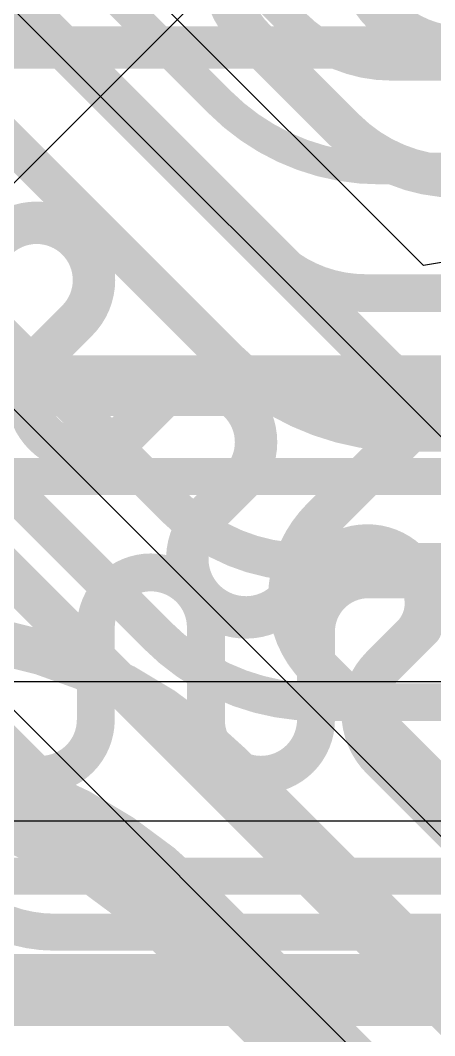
# Model space of a CAD drawing. Header units: inches. Extents: x -6 to 283, y -12 to 154.
# Drawn here: x 60.276 to 61.442, y 0.204 to 3.062 of the extents above; entities that cross this region are included whole.
import ezdxf

# ---------------------------------------------------------------- set-up
doc = ezdxf.new("R2010")
doc.units = ezdxf.units.IN
for name, color, linetype in [('Bottom Layer', 5, 'Continuous'), ('Bottom Overlay', 54, 'Continuous'), ('PWR-2', 130, 'Continuous'), ('Signal L1', 76, 'Continuous'), ('Signal L2', 6, 'Continuous'), ('Top Layer', 1, 'Continuous')]:
    doc.layers.add(name, color=color, linetype=linetype)

# ---------------------------------------------------------------- blocks, each defined once
blk = doc.blocks.new('FBGA_153_11_5_13__B_56')
at = {"layer": 'Bottom Overlay'}
blk.add_lwpolyline([(2.8750006, 6.4999997, 0.127, 0.127, 0), (5.7500012, 6.4999997, 0.127, 0.127, 0)], format="xyseb", dxfattribs=at)

msp = doc.modelspace()

# ---------------------------------------------------------------- linework, layer by layer
at = {"layer": 'Bottom Layer'}
msp.add_line((58.7919703, 3.4322004), (62.7314976, -0.5073269), dxfattribs=at)
for points in [[(59.2111211, 1.99990964, 0.10414, 0.10414, 0), (61.2445054, 1.99990964, 0.10414, 0.10414, 0)], [(61.2445054, 1.99990964, 0.10414, 0.10414, -0.0002012243793685956), (61.24458922, 1.99990964, 0.10414, 0.10414, 0)], [(61.24458922, 1.9999071, 0.10414, 0.10414, 0), (61.5545759, 1.9996531, 0.10414, 0.10414, 0)], [(58.21373168, 1.77728372, 0.10414, 0.10414, 0), (65.92685062, 1.77728372, 0.10414, 0.10414, 0)], [(60.48831438, 1.3528675, 0.10668, 0.10668, -0.9999999999999999), (60.79819438, 1.3528675, 0.10668, 0.10668, 0)], [(61.10807438, 1.3409803, 0.10668, 0.10668, -0.4142135623730951), (61.25557726, 1.48848318, 0.10668, 0.10668, 0)], [(61.25557726, 1.48848318, 0.10668, 0.10668, 0), (65.69513912, 1.48848318, 0.10668, 0.10668, 0)], [(60.48831438, 1.09302042, 0.10668, 0.10668, 0), (60.48831438, 1.3528675, 0.10668, 0.10668, 0)], [(60.79819438, 1.09302042, 0.10668, 0.10668, 0), (60.79819438, 1.3528675, 0.10668, 0.10668, 0)], [(61.10807438, 1.09302042, 0.10668, 0.10668, 0), (61.10807438, 1.3409803, 0.10668, 0.10668, 0)], [(60.48831438, 1.09302042, 0.10668, 0.10668, -0.9999999999999999), (60.17843438, 1.09302042, 0.10668, 0.10668, 0)], [(61.10807438, 1.09302042, 0.10668, 0.10668, -0.9999999999999999), (60.79819438, 1.09302042, 0.10668, 0.10668, 0)], [(59.76944612, 0.65287906, 0.10414, 0.10414, 0), (63.97993045999999, 0.65287906, 0.10414, 0.10414, 0)], [(58.59658588, 0.38124638, 0.10414, 0.10414, 0), (63.54035552, 0.38124638, 0.10414, 0.10414, 0)]]:
    msp.add_lwpolyline(points, format="xyseb", dxfattribs=at)
for points in [[(61.21847039999999, 1.99990964, 0.05207, 0.05207, 1), (61.27054039999999, 1.99990964, 0.05207, 0.05207, 1)], [(61.21847039999999, 1.99990964, 0.05207, 0.05207, 1), (61.27054039999999, 1.99990964, 0.05207, 0.05207, 1)], [(61.21855421999999, 1.99990964, 0.05207, 0.05207, 1), (61.27062421999999, 1.99990964, 0.05207, 0.05207, 1)], [(61.21855421999999, 1.9999071, 0.05207, 0.05207, 1), (61.27062421999999, 1.9999071, 0.05207, 0.05207, 1)], [(61.22890726, 1.48848318, 0.05333999999999999, 0.05333999999999999, 1), (61.28224726, 1.48848318, 0.05333999999999999, 0.05333999999999999, 1)], [(61.22890726, 1.48848318, 0.05333999999999999, 0.05333999999999999, 1), (61.28224726, 1.48848318, 0.05333999999999999, 0.05333999999999999, 1)], [(60.46164438, 1.3528675, 0.05333999999999999, 0.05333999999999999, 1), (60.51498438, 1.3528675, 0.05333999999999999, 0.05333999999999999, 1)], [(60.46164438, 1.3528675, 0.05333999999999999, 0.05333999999999999, 1), (60.51498438, 1.3528675, 0.05333999999999999, 0.05333999999999999, 1)], [(60.77152438, 1.3528675, 0.05333999999999999, 0.05333999999999999, 1), (60.82486438, 1.3528675, 0.05333999999999999, 0.05333999999999999, 1)], [(60.77152438, 1.3528675, 0.05333999999999999, 0.05333999999999999, 1), (60.82486438, 1.3528675, 0.05333999999999999, 0.05333999999999999, 1)], [(61.08140438, 1.3409803, 0.05333999999999999, 0.05333999999999999, 1), (61.13474438, 1.3409803, 0.05333999999999999, 0.05333999999999999, 1)], [(61.08140438, 1.3409803, 0.05333999999999999, 0.05333999999999999, 1), (61.13474438, 1.3409803, 0.05333999999999999, 0.05333999999999999, 1)], [(60.46164438, 1.09302042, 0.05333999999999999, 0.05333999999999999, 1), (60.51498438, 1.09302042, 0.05333999999999999, 0.05333999999999999, 1)], [(60.46164438, 1.09302042, 0.05333999999999999, 0.05333999999999999, 1), (60.51498438, 1.09302042, 0.05333999999999999, 0.05333999999999999, 1)], [(60.77152438, 1.09302042, 0.05333999999999999, 0.05333999999999999, 1), (60.82486438, 1.09302042, 0.05333999999999999, 0.05333999999999999, 1)], [(60.77152438, 1.09302042, 0.05333999999999999, 0.05333999999999999, 1), (60.82486438, 1.09302042, 0.05333999999999999, 0.05333999999999999, 1)], [(61.08140438, 1.09302042, 0.05333999999999999, 0.05333999999999999, 1), (61.13474438, 1.09302042, 0.05333999999999999, 0.05333999999999999, 1)], [(61.08140438, 1.09302042, 0.05333999999999999, 0.05333999999999999, 1), (61.13474438, 1.09302042, 0.05333999999999999, 0.05333999999999999, 1)]]:
    msp.add_lwpolyline(points, format="xyseb", close=True, dxfattribs=at)
at = {"layer": 'PWR-2'}
for p, q in [((61.41097191999999, 2.371217), (59.09205606, 4.69013286)), ((58.89231554, 4.45704468), (61.82664545999999, 1.52269698)), ((61.51683403999999, 2.38890048), (61.41097191999999, 2.371217)), ((61.56205366, 1.19971058), (58.90577245999999, 1.19971058)), ((54.6329489, 0.80812386), (69.0357649, 0.8081289399999999))]:
    msp.add_line(p, q, dxfattribs=at)
at = {"layer": 'Signal L1'}
for points in [[(59.93655526, 3.4458275, 0.11938, 0.11938, 0), (60.52355687999999, 2.85882588, 0.11938, 0.11938, 0)], [(61.52177941999999, 2.98519342, 0.11938, 0.11938, -0.4142135623730951), (61.20952198, 3.29745086, 0.11938, 0.11938, 0)], [(60.94155198, 2.99997876, 0.11938, 0.11938, -0.1978156943521175), (60.83011455999999, 3.26784208, 0.11938, 0.11938, 0)], [(60.94155198, 2.99997876, 0.11938, 0.11938, 0), (61.18820884, 2.7533219, 0.11938, 0.11938, 0)], [(60.52355687999999, 2.85882588, 0.11938, 0.11938, 0), (61.30025332, 2.08213706, 0.11938, 0.11938, 0)], [(61.5053126, 2.62197342, 0.11938, 0.11938, -0.198912367379658), (61.18820884, 2.7533219, 0.11938, 0.11938, 0)], [(59.15873106, 2.59099304, 0.11938, 0.11938, 0), (61.65268594, 0.09703815999999998, 0.11938, 0.11938, 0)], [(60.20787806, 2.44457728, 0.11938, 0.11938, -0.4142135623730951), (60.43597514, 2.44457728, 0.11938, 0.11938, 0)], [(60.43597768, 2.44457474, 0.11938, 0.11938, -0.4142103007960423), (60.43597514, 2.21647766, 0.11938, 0.11938, 0)], [(58.86202096, 2.3894923, 0.11938, 0.11938, 0), (61.39772582, -0.14622272, 0.11938, 0.11938, 0)], [(60.34330831999999, 2.1238083, 0.11938, 0.11938, 0), (60.43597768, 2.21647766, 0.11938, 0.11938, 0)], [(60.34330831999999, 1.89571122, 0.11938, 0.11938, -0.4142135623730951), (60.34330831999999, 2.1238083, 0.11938, 0.11938, 0)], [(61.60358266, 1.95649342, 0.11938, 0.11938, -0.198912367379658), (61.30025585999999, 2.08213706, 0.11938, 0.11938, 0)], [(60.66407476, 1.98838058, 0.11938, 0.11938, -0.4142135623730951), (60.89217184, 1.98838058, 0.11938, 0.11938, 0)], [(60.5714054, 1.89571122, 0.11938, 0.11938, 0), (60.66407476, 1.98838058, 0.11938, 0.11938, 0)], [(60.89217437999999, 1.98837804, 0.11938, 0.11938, -0.4142103007960423), (60.89217184, 1.76028096, 0.11938, 0.11938, 0)], [(60.57140285999999, 1.89571122, 0.11938, 0.11938, -0.4142037779550488), (60.34330831999999, 1.89571122, 0.11938, 0.11938, 0)], [(60.8011611, 1.66926768, 0.11938, 0.11938, 0), (60.89217437999999, 1.76028096, 0.11938, 0.11938, 0)], [(61.02722109999999, 1.42937738, 0.11938, 0.11938, -1.010499794783191), (60.79658401999999, 1.66487856, 0.11938, 0.11938, 0)], [(60.79658401999999, 1.66487856, 0.11938, 0.11938, 0), (60.8011611, 1.66926768, 0.11938, 0.11938, 0)], [(61.13757902, 1.5370302, 0.11938, 0.11938, -0.823962816451236), (61.40337478, 1.35212582, 0.11938, 0.11938, 0)], [(61.02724903999999, 1.42940278, 0.11938, 0.11938, 0), (61.13233645999999, 1.5344902, 0.11938, 0.11938, 0)], [(61.13233645999999, 1.5344902, 0.11938, 0.11938, 0), (61.13503901999999, 1.5344902, 0.11938, 0.11938, 0)], [(61.02722109999999, 1.42937738, 0.11938, 0.11938, 0), (61.02724903999999, 1.42940278, 0.11938, 0.11938, 0)], [(61.41739304, 1.42030958, 0.11938, 0.11938, -0.198912367379658), (61.37909238, 1.32784342, 0.11938, 0.11938, 0)], [(61.37909238, 1.32784342, 0.11938, 0.11938, 0), (61.40083478, 1.34958582, 0.11938, 0.11938, 0)], [(61.29259268, 1.24134372, 0.11938, 0.11938, 0), (61.37909238, 1.32784342, 0.11938, 0.11938, 0)], [(61.23943302, 1.11271812, 0.11938, 0.11938, -0.1985050298558784), (61.29259268, 1.24134372, 0.11938, 0.11938, 0)], [(61.29272221999999, 0.9839629799999999, 0.11938, 0.11938, -0.1987586566464522), (61.23943302, 1.11271812, 0.11938, 0.11938, 0)], [(61.29271968, 0.9839604399999999, 0.11938, 0.11938, 0), (61.94089719999999, 0.33578546, 0.11938, 0.11938, 0)]]:
    msp.add_lwpolyline(points, format="xyseb", dxfattribs=at)
for points in [[(60.91170697999999, 2.99997876, 0.05969, 0.05969, 1), (60.97139698, 2.99997876, 0.05969, 0.05969, 1)], [(60.91170697999999, 2.99997876, 0.05969, 0.05969, 1), (60.97139698, 2.99997876, 0.05969, 0.05969, 1)], [(60.49371187999999, 2.85882588, 0.05969, 0.05969, 1), (60.55340187999999, 2.85882588, 0.05969, 0.05969, 1)], [(60.49371187999999, 2.85882588, 0.05969, 0.05969, 1), (60.55340187999999, 2.85882588, 0.05969, 0.05969, 1)], [(61.15836384, 2.7533219, 0.05969, 0.05969, 1), (61.21805384, 2.7533219, 0.05969, 0.05969, 1)], [(61.15836384, 2.7533219, 0.05969, 0.05969, 1), (61.21805384, 2.7533219, 0.05969, 0.05969, 1)], [(60.40613013999999, 2.44457728, 0.05969, 0.05969, 1), (60.46582013999999, 2.44457728, 0.05969, 0.05969, 1)], [(60.40613267999999, 2.44457474, 0.05969, 0.05969, 1), (60.46582268, 2.44457474, 0.05969, 0.05969, 1)], [(60.40613013999999, 2.21647766, 0.05969, 0.05969, 1), (60.46582013999999, 2.21647766, 0.05969, 0.05969, 1)], [(60.40613267999999, 2.21647766, 0.05969, 0.05969, 1), (60.46582268, 2.21647766, 0.05969, 0.05969, 1)], [(60.31346332, 2.1238083, 0.05969, 0.05969, 1), (60.37315331999999, 2.1238083, 0.05969, 0.05969, 1)], [(60.31346332, 2.1238083, 0.05969, 0.05969, 1), (60.37315331999999, 2.1238083, 0.05969, 0.05969, 1)], [(61.27040832, 2.08213706, 0.05969, 0.05969, 1), (61.33009832, 2.08213706, 0.05969, 0.05969, 1)], [(61.27041085999999, 2.08213706, 0.05969, 0.05969, 1), (61.33010086, 2.08213706, 0.05969, 0.05969, 1)], [(60.63422976, 1.98838058, 0.05969, 0.05969, 1), (60.69391975999999, 1.98838058, 0.05969, 0.05969, 1)], [(60.63422976, 1.98838058, 0.05969, 0.05969, 1), (60.69391975999999, 1.98838058, 0.05969, 0.05969, 1)], [(60.86232683999999, 1.98838058, 0.05969, 0.05969, 1), (60.92201683999999, 1.98838058, 0.05969, 0.05969, 1)], [(60.86232937999999, 1.98837804, 0.05969, 0.05969, 1), (60.92201938, 1.98837804, 0.05969, 0.05969, 1)], [(60.31346332, 1.89571122, 0.05969, 0.05969, 1), (60.37315331999999, 1.89571122, 0.05969, 0.05969, 1)], [(60.31346332, 1.89571122, 0.05969, 0.05969, 1), (60.37315331999999, 1.89571122, 0.05969, 0.05969, 1)], [(60.54155786, 1.89571122, 0.05969, 0.05969, 1), (60.60124785999999, 1.89571122, 0.05969, 0.05969, 1)], [(60.54156039999999, 1.89571122, 0.05969, 0.05969, 1), (60.6012504, 1.89571122, 0.05969, 0.05969, 1)], [(60.86232683999999, 1.76028096, 0.05969, 0.05969, 1), (60.92201683999999, 1.76028096, 0.05969, 0.05969, 1)], [(60.86232937999999, 1.76028096, 0.05969, 0.05969, 1), (60.92201938, 1.76028096, 0.05969, 0.05969, 1)], [(60.76673902, 1.66487856, 0.05969, 0.05969, 1), (60.82642902, 1.66487856, 0.05969, 0.05969, 1)], [(60.76673902, 1.66487856, 0.05969, 0.05969, 1), (60.82642902, 1.66487856, 0.05969, 0.05969, 1)], [(60.77131609999999, 1.66926768, 0.05969, 0.05969, 1), (60.8310061, 1.66926768, 0.05969, 0.05969, 1)], [(60.77131609999999, 1.66926768, 0.05969, 0.05969, 1), (60.8310061, 1.66926768, 0.05969, 0.05969, 1)], [(61.10249146, 1.5344902, 0.05969, 0.05969, 1), (61.16218145999999, 1.5344902, 0.05969, 0.05969, 1)], [(61.10249146, 1.5344902, 0.05969, 0.05969, 1), (61.16218145999999, 1.5344902, 0.05969, 0.05969, 1)], [(61.10519401999999, 1.5344902, 0.05969, 0.05969, 1), (61.16488402, 1.5344902, 0.05969, 0.05969, 1)], [(61.10773402, 1.5370302, 0.05969, 0.05969, 1), (61.16742402, 1.5370302, 0.05969, 0.05969, 1)], [(60.9973761, 1.42937738, 0.05969, 0.05969, 1), (61.05706609999999, 1.42937738, 0.05969, 0.05969, 1)], [(60.9973761, 1.42937738, 0.05969, 0.05969, 1), (61.05706609999999, 1.42937738, 0.05969, 0.05969, 1)], [(60.99740403999999, 1.42940278, 0.05969, 0.05969, 1), (61.05709403999999, 1.42940278, 0.05969, 0.05969, 1)], [(60.99740403999999, 1.42940278, 0.05969, 0.05969, 1), (61.05709403999999, 1.42940278, 0.05969, 0.05969, 1)], [(61.38754804, 1.42030958, 0.05969, 0.05969, 1), (61.44723803999999, 1.42030958, 0.05969, 0.05969, 1)], [(61.37098978, 1.34958582, 0.05969, 0.05969, 1), (61.43067977999999, 1.34958582, 0.05969, 0.05969, 1)], [(61.37352978, 1.35212582, 0.05969, 0.05969, 1), (61.43321977999999, 1.35212582, 0.05969, 0.05969, 1)], [(61.34924738, 1.32784342, 0.05969, 0.05969, 1), (61.40893738, 1.32784342, 0.05969, 0.05969, 1)], [(61.34924738, 1.32784342, 0.05969, 0.05969, 1), (61.40893738, 1.32784342, 0.05969, 0.05969, 1)], [(61.34924738, 1.32784342, 0.05969, 0.05969, 1), (61.40893738, 1.32784342, 0.05969, 0.05969, 1)], [(61.26274767999999, 1.24134372, 0.05969, 0.05969, 1), (61.32243768, 1.24134372, 0.05969, 0.05969, 1)], [(61.26274767999999, 1.24134372, 0.05969, 0.05969, 1), (61.32243768, 1.24134372, 0.05969, 0.05969, 1)], [(61.20958802, 1.11271812, 0.05969, 0.05969, 1), (61.26927801999999, 1.11271812, 0.05969, 0.05969, 1)], [(61.20958802, 1.11271812, 0.05969, 0.05969, 1), (61.26927801999999, 1.11271812, 0.05969, 0.05969, 1)], [(61.26287468, 0.9839604399999999, 0.05969, 0.05969, 1), (61.32256467999999, 0.9839604399999999, 0.05969, 0.05969, 1)], [(61.26287721999999, 0.9839629799999999, 0.05969, 0.05969, 1), (61.32256722, 0.9839629799999999, 0.05969, 0.05969, 1)]]:
    msp.add_lwpolyline(points, format="xyseb", close=True, dxfattribs=at)
at = {"layer": 'Signal L2'}
for points in [[(59.48086656, 2.98519342, 0.11938, 0.11938, 0), (62.48321005999999, 2.98519342, 0.11938, 0.11938, 0)], [(61.1258874, 1.65954456, 0.11938, 0.11938, 0), (61.7617637, 2.29542086, 0.11938, 0.11938, 0)], [(61.03290053999999, 1.43505428, 0.11938, 0.11938, -0.198912367379658), (61.1258874, 1.65954456, 0.11938, 0.11938, 0)], [(61.11315946, 1.24086366, 0.11938, 0.11938, -0.1985066175510092), (61.03290053999999, 1.43505428, 0.11938, 0.11938, 0)], [(59.96573478, 1.33704584, 0.127, 0.127, -0.1988201465522907), (60.86873526, 0.96319848, 0.127, 0.127, 0)], [(61.11346172, 1.24055886, 0.11938, 0.11938, -0.0003903371998865364), (61.11315946, 1.24086366, 0.11938, 0.11938, 0)], [(61.11346172, 1.2405614, 0.11938, 0.11938, 0), (61.51731663999999, 0.8367064799999999, 0.11938, 0.11938, 0)], [(59.78359138, 0.93606366, 0.254, 0.254, -0.19881050068019), (60.72608631999999, 0.54588664, 0.254, 0.254, 0)], [(60.86873526, 0.96319848, 0.127, 0.127, -8.871244651405532e-05), (60.86905529999999, 0.96287844, 0.127, 0.127, 0)], [(60.86905529999999, 0.96287844, 0.127, 0.127, 0), (62.80239915999999, -0.97046796, 0.127, 0.127, 0)], [(60.72608378, 0.5458841, 0.254, 0.254, 0), (60.72749347999999, 0.5444794799999999, 0.254, 0.254, 0)], [(60.72749347999999, 0.5444794799999999, 0.254, 0.254, 0), (62.55667702, -1.28470406, 0.254, 0.254, 0)]]:
    msp.add_lwpolyline(points, format="xyseb", dxfattribs=at)
for points in [[(61.09604239999999, 1.65954456, 0.05969, 0.05969, 1), (61.1557324, 1.65954456, 0.05969, 0.05969, 1)], [(61.09604239999999, 1.65954456, 0.05969, 0.05969, 1), (61.1557324, 1.65954456, 0.05969, 0.05969, 1)], [(61.00305554, 1.43505428, 0.05969, 0.05969, 1), (61.06274553999999, 1.43505428, 0.05969, 0.05969, 1)], [(61.00305554, 1.43505428, 0.05969, 0.05969, 1), (61.06274553999999, 1.43505428, 0.05969, 0.05969, 1)], [(61.08331446, 1.24086366, 0.05969, 0.05969, 1), (61.14300445999999, 1.24086366, 0.05969, 0.05969, 1)], [(61.08331446, 1.24086366, 0.05969, 0.05969, 1), (61.14300445999999, 1.24086366, 0.05969, 0.05969, 1)], [(61.08361672, 1.2405614, 0.05969, 0.05969, 1), (61.14330672, 1.2405614, 0.05969, 0.05969, 1)], [(61.08361672, 1.24055886, 0.05969, 0.05969, 1), (61.14330672, 1.24055886, 0.05969, 0.05969, 1)], [(60.83698525999999, 0.96319848, 0.0635, 0.0635, 1), (60.90048526, 0.96319848, 0.0635, 0.0635, 1)], [(60.83698525999999, 0.96319848, 0.0635, 0.0635, 1), (60.90048526, 0.96319848, 0.0635, 0.0635, 1)], [(60.8373053, 0.96287844, 0.0635, 0.0635, 1), (60.9008053, 0.96287844, 0.0635, 0.0635, 1)], [(60.8373053, 0.96287844, 0.0635, 0.0635, 1), (60.9008053, 0.96287844, 0.0635, 0.0635, 1)], [(60.66258378, 0.5458841, 0.127, 0.127, 1), (60.78958378, 0.5458841, 0.127, 0.127, 1)], [(60.66258632, 0.54588664, 0.127, 0.127, 1), (60.78958632, 0.54588664, 0.127, 0.127, 1)], [(60.66399347999999, 0.5444794799999999, 0.127, 0.127, 1), (60.79099347999999, 0.5444794799999999, 0.127, 0.127, 1)], [(60.66399347999999, 0.5444794799999999, 0.127, 0.127, 1), (60.79099347999999, 0.5444794799999999, 0.127, 0.127, 1)]]:
    msp.add_lwpolyline(points, format="xyseb", close=True, dxfattribs=at)
at = {"layer": 'Top Layer'}
for p, q in [((66.39227006, 8.7386287), (54.18816949999999, -3.46547186)), ((58.47692393999999, 2.89991038), (62.29792975999999, -0.92109544))]:
    msp.add_line(p, q, dxfattribs=at)
for points in [[(59.92335741999999, 4.17472876, 0.08889999999999999, 0.08889999999999999, 0), (61.05016745999999, 3.04791872, 0.08889999999999999, 0.08889999999999999, 0)], [(59.73957825999999, 3.93073382, 0.08889999999999999, 0.08889999999999999, 0), (60.83593115999999, 2.8323794, 0.08889999999999999, 0.08889999999999999, 0)], [(59.58875559999999, 3.79363478, 0.10668, 0.10668, 0), (60.97648714, 2.40590324, 0.10668, 0.10668, 0)], [(59.3576791, 3.6090352, 0.10668, 0.10668, 0), (60.85537232, 2.11134198, 0.10668, 0.10668, 0)], [(59.0748374, 3.3261935, 0.10668, 0.10668, 0), (60.71204774, 1.68898062, 0.10668, 0.10668, 0)], [(61.31942269999999, 2.93647876, 0.08889999999999999, 0.08889999999999999, -0.1987644589970463), (61.05016745999999, 3.04791872, 0.08889999999999999, 0.08889999999999999, 0)], [(61.31942269999999, 2.93647876, 0.08889999999999999, 0.08889999999999999, 0), (63.44552969999999, 2.93647876, 0.08889999999999999, 0.08889999999999999, 0)], [(61.28937957999999, 2.64437876, 0.08889999999999999, 0.08889999999999999, -0.2005571883110674), (60.8359337, 2.83238194, 0.08889999999999999, 0.08889999999999999, 0)], [(61.28937957999999, 2.64437876, 0.08889999999999999, 0.08889999999999999, 0), (61.28954975999999, 2.64437876, 0.08889999999999999, 0.08889999999999999, 0)], [(61.28954975999999, 2.64437876, 0.08889999999999999, 0.08889999999999999, -6.690014650267745e-05), (61.28937957999999, 2.64437876, 0.08889999999999999, 0.08889999999999999, 0)], [(61.28954975999999, 2.64437876, 0.08889999999999999, 0.08889999999999999, 0), (63.50680973999999, 2.64437876, 0.08889999999999999, 0.08889999999999999, 0)], [(61.24731718, 2.2937216, 0.10668, 0.10668, -0.1989128721893146), (60.9764846, 2.4059007, 0.10668, 0.10668, 0)], [(61.24731718, 2.29372414, 0.10668, 0.10668, 0), (61.78021679999999, 2.29372414, 0.10668, 0.10668, 0)], [(61.36410892, 1.90061088, 0.10668, 0.10668, -0.1989150086499514), (60.8553647, 2.11133182, 0.10668, 0.10668, 0)], [(60.85537232, 2.11133944, 0.10668, 0.10668, 0), (60.85537232, 2.11134198, 0.10668, 0.10668, 0)], [(61.36410892, 1.90061342, 0.10668, 0.10668, 0), (62.19831349999999, 1.90061342, 0.10668, 0.10668, 0)], [(60.21472589999999, 1.77728372, 0.10668, 0.10668, 0), (60.6608896, 1.33110224, 0.10668, 0.10668, 0)], [(60.71204774, 1.68898062, 0.10668, 0.10668, 0), (60.71307898, 1.68794176, 0.10668, 0.10668, 0)], [(61.0774369, 1.53712672, 0.10668, 0.10668, -0.1988036177863313), (60.71308152, 1.6879443, 0.10668, 0.10668, 0)], [(61.0774369, 1.53712672, 0.10668, 0.10668, 0), (61.07817095999999, 1.53712926, 0.10668, 0.10668, 0)], [(61.07817095999999, 1.53712926, 0.10668, 0.10668, 0), (62.42803364, 1.53712926, 0.10668, 0.10668, 0)], [(61.11332456, 1.14267234, 0.10668, 0.10668, -0.1999195390913422), (60.66089213999999, 1.33110478, 0.10668, 0.10668, 0)], [(61.11332456, 1.14267234, 0.10668, 0.10668, 0), (61.11436849999999, 1.14267488, 0.10668, 0.10668, 0)], [(61.11436849999999, 1.14267488, 0.10668, 0.10668, 0), (61.78183731999999, 1.14267488, 0.10668, 0.10668, 0)], [(60.37182997999999, 0.49511712, 0.10414, 0.10414, -0.1991924380245521), (60.09055038, 0.61247782, 0.10414, 0.10414, 0)], [(60.37182997999999, 0.49511712, 0.10414, 0.10414, 0), (65.66939622, 0.49511712, 0.10414, 0.10414, 0)], [(60.1608779, 0.28288488, 0.10414, 0.10414, 0), (64.8808583, 0.28288488, 0.10414, 0.10414, 0)]]:
    msp.add_lwpolyline(points, format="xyseb", dxfattribs=at)
for points in [[(61.02794246, 3.04791872, 0.04445, 0.04445, 1), (61.07239246, 3.04791872, 0.04445, 0.04445, 1)], [(61.02794246, 3.04791872, 0.04445, 0.04445, 1), (61.07239246, 3.04791872, 0.04445, 0.04445, 1)], [(61.2971977, 2.93647876, 0.04445, 0.04445, 1), (61.3416477, 2.93647876, 0.04445, 0.04445, 1)], [(61.2971977, 2.93647876, 0.04445, 0.04445, 1), (61.3416477, 2.93647876, 0.04445, 0.04445, 1)], [(60.81370616, 2.8323794, 0.04445, 0.04445, 1), (60.85815616, 2.8323794, 0.04445, 0.04445, 1)], [(60.8137087, 2.83238194, 0.04445, 0.04445, 1), (60.8581587, 2.83238194, 0.04445, 0.04445, 1)], [(61.26715458, 2.64437876, 0.04445, 0.04445, 1), (61.31160457999999, 2.64437876, 0.04445, 0.04445, 1)], [(61.26715458, 2.64437876, 0.04445, 0.04445, 1), (61.31160457999999, 2.64437876, 0.04445, 0.04445, 1)], [(61.26715458, 2.64437876, 0.04445, 0.04445, 1), (61.31160457999999, 2.64437876, 0.04445, 0.04445, 1)], [(61.26732475999999, 2.64437876, 0.04445, 0.04445, 1), (61.31177476, 2.64437876, 0.04445, 0.04445, 1)], [(61.26732475999999, 2.64437876, 0.04445, 0.04445, 1), (61.31177476, 2.64437876, 0.04445, 0.04445, 1)], [(61.26732475999999, 2.64437876, 0.04445, 0.04445, 1), (61.31177476, 2.64437876, 0.04445, 0.04445, 1)], [(60.94981459999999, 2.4059007, 0.05333999999999999, 0.05333999999999999, 1), (61.00315459999999, 2.4059007, 0.05333999999999999, 0.05333999999999999, 1)], [(60.94981714, 2.40590324, 0.05333999999999999, 0.05333999999999999, 1), (61.00315714, 2.40590324, 0.05333999999999999, 0.05333999999999999, 1)], [(61.22064717999999, 2.29372414, 0.05333999999999999, 0.05333999999999999, 1), (61.27398717999999, 2.29372414, 0.05333999999999999, 0.05333999999999999, 1)], [(61.22064717999999, 2.2937216, 0.05333999999999999, 0.05333999999999999, 1), (61.27398717999999, 2.2937216, 0.05333999999999999, 0.05333999999999999, 1)], [(60.82869469999999, 2.11133182, 0.05333999999999999, 0.05333999999999999, 1), (60.88203469999999, 2.11133182, 0.05333999999999999, 0.05333999999999999, 1)], [(60.82870231999999, 2.11134198, 0.05333999999999999, 0.05333999999999999, 1), (60.88204231999999, 2.11134198, 0.05333999999999999, 0.05333999999999999, 1)], [(60.82870231999999, 2.11134198, 0.05333999999999999, 0.05333999999999999, 1), (60.88204231999999, 2.11134198, 0.05333999999999999, 0.05333999999999999, 1)], [(60.82870231999999, 2.11133944, 0.05333999999999999, 0.05333999999999999, 1), (60.88204231999999, 2.11133944, 0.05333999999999999, 0.05333999999999999, 1)], [(61.33743892, 1.90061342, 0.05333999999999999, 0.05333999999999999, 1), (61.39077892, 1.90061342, 0.05333999999999999, 0.05333999999999999, 1)], [(61.33743892, 1.90061088, 0.05333999999999999, 0.05333999999999999, 1), (61.39077892, 1.90061088, 0.05333999999999999, 0.05333999999999999, 1)], [(60.68537774, 1.68898062, 0.05333999999999999, 0.05333999999999999, 1), (60.73871774, 1.68898062, 0.05333999999999999, 0.05333999999999999, 1)], [(60.68537774, 1.68898062, 0.05333999999999999, 0.05333999999999999, 1), (60.73871774, 1.68898062, 0.05333999999999999, 0.05333999999999999, 1)], [(60.68640898, 1.68794176, 0.05333999999999999, 0.05333999999999999, 1), (60.73974897999999, 1.68794176, 0.05333999999999999, 0.05333999999999999, 1)], [(60.68641152, 1.6879443, 0.05333999999999999, 0.05333999999999999, 1), (60.73975152, 1.6879443, 0.05333999999999999, 0.05333999999999999, 1)], [(61.05076689999999, 1.53712672, 0.05333999999999999, 0.05333999999999999, 1), (61.10410689999999, 1.53712672, 0.05333999999999999, 0.05333999999999999, 1)], [(61.05076689999999, 1.53712672, 0.05333999999999999, 0.05333999999999999, 1), (61.10410689999999, 1.53712672, 0.05333999999999999, 0.05333999999999999, 1)], [(61.05150096, 1.53712926, 0.05333999999999999, 0.05333999999999999, 1), (61.10484096, 1.53712926, 0.05333999999999999, 0.05333999999999999, 1)], [(61.05150096, 1.53712926, 0.05333999999999999, 0.05333999999999999, 1), (61.10484096, 1.53712926, 0.05333999999999999, 0.05333999999999999, 1)], [(60.63421959999999, 1.33110224, 0.05333999999999999, 0.05333999999999999, 1), (60.68755959999999, 1.33110224, 0.05333999999999999, 0.05333999999999999, 1)], [(60.63422214, 1.33110478, 0.05333999999999999, 0.05333999999999999, 1), (60.68756214, 1.33110478, 0.05333999999999999, 0.05333999999999999, 1)], [(61.08665455999999, 1.14267234, 0.05333999999999999, 0.05333999999999999, 1), (61.13999455999999, 1.14267234, 0.05333999999999999, 0.05333999999999999, 1)], [(61.08665455999999, 1.14267234, 0.05333999999999999, 0.05333999999999999, 1), (61.13999455999999, 1.14267234, 0.05333999999999999, 0.05333999999999999, 1)], [(61.0876985, 1.14267488, 0.05333999999999999, 0.05333999999999999, 1), (61.1410385, 1.14267488, 0.05333999999999999, 0.05333999999999999, 1)], [(61.0876985, 1.14267488, 0.05333999999999999, 0.05333999999999999, 1), (61.1410385, 1.14267488, 0.05333999999999999, 0.05333999999999999, 1)], [(60.34579497999999, 0.49511712, 0.05207, 0.05207, 1), (60.39786498, 0.49511712, 0.05207, 0.05207, 1)], [(60.34579497999999, 0.49511712, 0.05207, 0.05207, 1), (60.39786498, 0.49511712, 0.05207, 0.05207, 1)]]:
    msp.add_lwpolyline(points, format="xyseb", close=True, dxfattribs=at)

# ---------------------------------------------------------------- block references
msp.add_blockref('FBGA_153_11_5_13__B_56', (57.01928143999999, -4.44436246))

doc.saveas('drawing.dxf')
